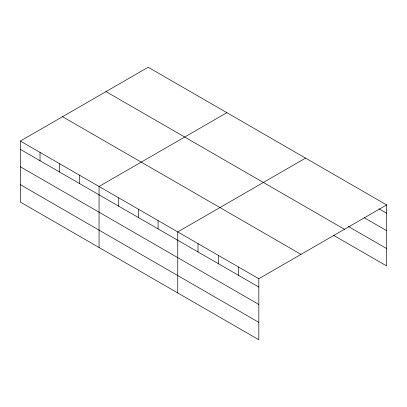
<?xml version="1.0" encoding="UTF-8"?>
<svg xmlns="http://www.w3.org/2000/svg" width="407" height="407" viewBox="0 0 407 407"><rect width="100%" height="100%" fill="white"/><g stroke="black" fill="none" stroke-linecap="round" stroke-linejoin="round"><path stroke-width="0.61" d="M20.35 141.046L258.827 278.729L258.827 339.753L20.35 202.07L20.35 141.046L148.173 67.247L386.65 204.93L386.65 265.954L333.506 235.277M226.867 112.683L99.049 186.482L99.049 247.507M305.565 158.12L177.747 231.914L177.747 292.938M258.827 278.729L386.65 204.93M378.978 208.842L386.65 213.268M364.189 217.684L386.65 230.657M348.3 226.429L386.65 248.57M105.988 91.6L344.47 229.283M62.53 116.692L301.012 254.375M20.35 149.379L258.827 287.067M20.35 166.768L258.827 304.451M20.35 184.681L258.827 322.364M238.558 267.028L238.558 275.361M218.289 255.321L218.289 263.66M198.016 243.62L198.016 251.953M158.074 220.558L158.074 228.892M138.395 209.198L138.395 217.536M118.722 197.838L118.722 206.176M79.375 175.122L79.375 183.455M59.697 163.762L59.697 172.1M40.023 152.401L40.023 160.74"/></g></svg>
